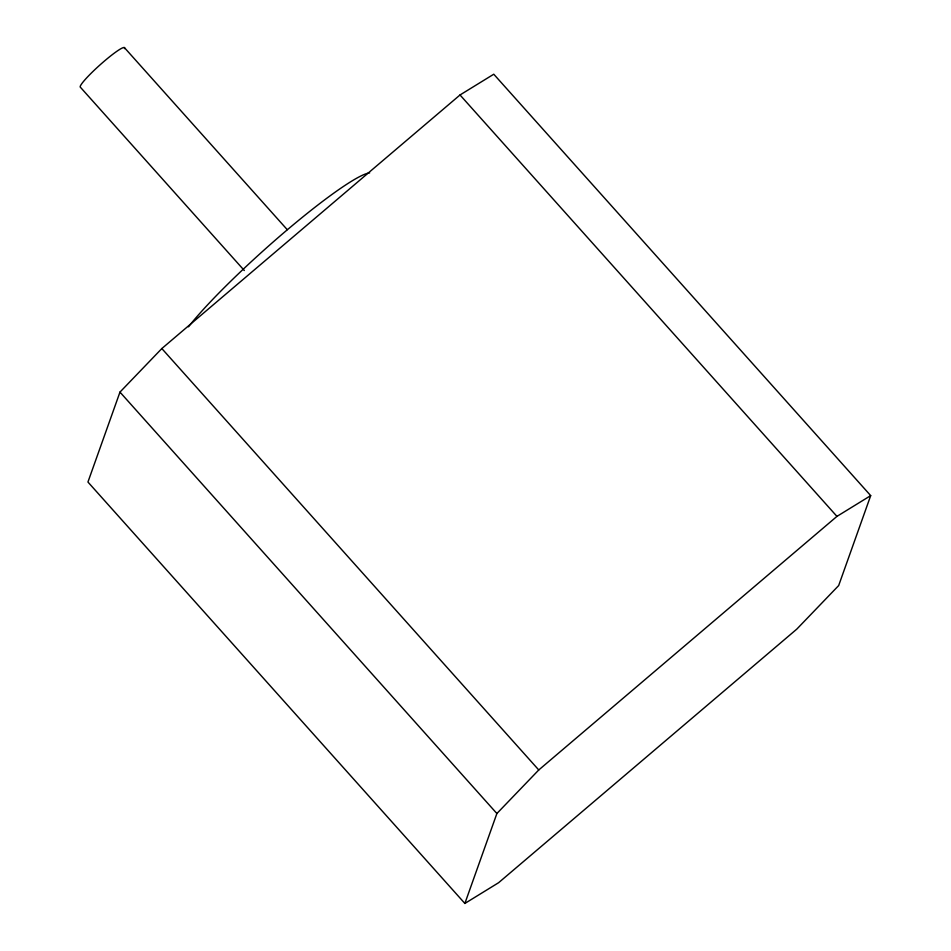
<?xml version="1.0" encoding="UTF-8"?>
<svg xmlns="http://www.w3.org/2000/svg" width="951" height="951" viewBox="0 0 951 951"><rect width="100%" height="100%" fill="white"/><g stroke="black" fill="none" stroke-linecap="round" stroke-linejoin="round"><path stroke-width="1.43" d="M119.969 392.109L87.944 482.038L464.873 903.45L498.621 882.694L796.807 629.11L838.675 585.554L870.7 495.626L493.771 74.214L460.022 94.969L161.836 348.553L119.969 392.109L496.886 813.521L464.873 903.45M496.886 813.521L538.765 769.965L836.951 516.381L870.7 495.626M460.022 94.969L836.951 516.381M124.343 47.55L287.238 229.655M244.312 270.512L80.443 87.29A29.647 3.459 -41.8 0 1 101.864 63.265A29.647 3.459 -41.8 0 1 124.486 48.632M161.836 348.553L538.765 769.965M188.476 326.823A130.465 15.228 -41.8 0 1 285.954 230.938A130.465 15.228 -41.8 0 1 369.642 172.892"/></g></svg>
